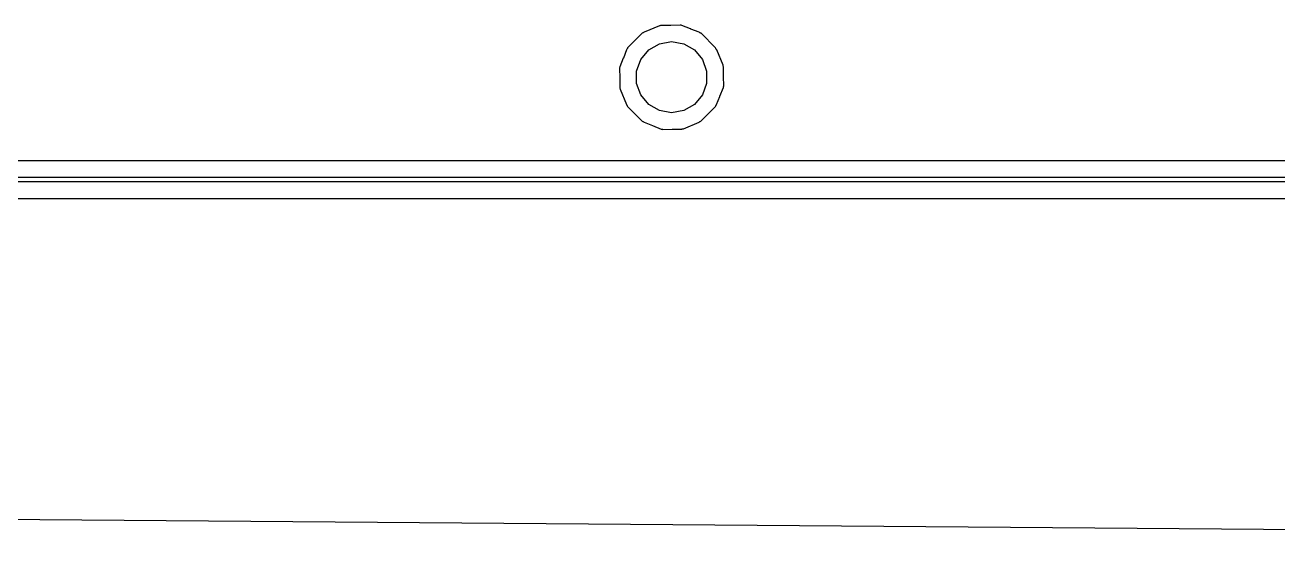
# Model space of a CAD drawing. Extents: x 63 to 223, y -147 to -32.
# Drawn here: x 112.04 to 150.88, y -147.32 to -131.1 of the extents above; entities that cross this region are included whole.
import ezdxf

# ---------------------------------------------------------------- set-up
doc = ezdxf.new("R2010")
doc.units = 0
doc.header["$MEASUREMENT"] = 0
doc.layers.add('BLACK', color=7, linetype='CONTINUOUS')

msp = doc.modelspace()

# ---------------------------------------------------------------- linework, layer by layer
at = {"layer": 'Black'}
for p, q in [((131.706, -131.118), (131.229, -131.316)), ((131.713, -131.118), (131.706, -131.118)), ((131.714, -131.118), (131.713, -131.118)), ((131.713, -131.118), (131.713, -131.118)), ((131.735, -131.113), (131.714, -131.118)), ((131.756, -131.109), (131.735, -131.113)), ((131.757, -131.109), (131.756, -131.109)), ((131.756, -131.109), (131.756, -131.109)), ((131.762, -131.107), (131.757, -131.109)), ((132.052, -131.107), (131.762, -131.107)), ((132.054, -131.107), (132.052, -131.107)), ((132.057, -131.107), (132.054, -131.107)), ((132.347, -131.097), (132.057, -131.107)), ((132.352, -131.099), (132.347, -131.097)), ((132.353, -131.1), (132.352, -131.099)), ((132.352, -131.099), (132.352, -131.099)), ((132.374, -131.103), (132.353, -131.1)), ((132.395, -131.107), (132.374, -131.103)), ((132.396, -131.107), (132.395, -131.107)), ((132.401, -131.107), (132.396, -131.107)), ((132.396, -131.107), (132.396, -131.107)), ((132.67, -131.219), (132.401, -131.107)), ((132.672, -131.219), (132.67, -131.219)), ((132.674, -131.22), (132.672, -131.219)), ((132.932, -131.318), (132.674, -131.22)), ((131.17, -131.351), (130.718, -131.803)), ((131.189, -131.343), (131.17, -131.351)), ((131.194, -131.34), (131.189, -131.343)), ((131.2, -131.338), (131.194, -131.34)), ((131.213, -131.328), (131.2, -131.338)), ((131.226, -131.32), (131.213, -131.328)), ((131.229, -131.316), (131.226, -131.32)), ((131.37, -131.869), (131.702, -131.677)), ((131.702, -131.677), (132.08, -131.611)), ((132.08, -131.611), (132.458, -131.677)), ((132.458, -131.677), (132.79, -131.869)), ((132.934, -131.32), (132.932, -131.318)), ((132.947, -131.329), (132.934, -131.32)), ((132.96, -131.339), (132.947, -131.329)), ((132.966, -131.341), (132.96, -131.339)), ((132.971, -131.344), (132.966, -131.341)), ((132.992, -131.353), (132.971, -131.344)), ((133.444, -131.805), (132.992, -131.353)), ((130.683, -131.863), (130.585, -132.121)), ((130.685, -131.861), (130.683, -131.863)), ((130.694, -131.848), (130.685, -131.861)), ((130.704, -131.835), (130.694, -131.848)), ((130.706, -131.829), (130.704, -131.835)), ((130.709, -131.824), (130.706, -131.829)), ((130.718, -131.803), (130.709, -131.824)), ((131.124, -132.163), (131.37, -131.869)), ((132.79, -131.869), (133.036, -132.163)), ((133.452, -131.824), (133.444, -131.805)), ((133.455, -131.829), (133.452, -131.824)), ((133.457, -131.835), (133.455, -131.829)), ((133.467, -131.848), (133.457, -131.835)), ((133.475, -131.861), (133.467, -131.848)), ((133.479, -131.864), (133.475, -131.861)), ((133.677, -132.341), (133.479, -131.864)), ((130.464, -132.443), (130.462, -132.448)), ((130.462, -132.448), (130.472, -132.738)), ((130.465, -132.442), (130.464, -132.443)), ((130.464, -132.443), (130.464, -132.443)), ((130.468, -132.421), (130.465, -132.442)), ((130.472, -132.4), (130.468, -132.421)), ((130.584, -132.125), (130.472, -132.394)), ((130.472, -132.394), (130.472, -132.399)), ((130.472, -132.399), (130.472, -132.399)), ((130.472, -132.399), (130.472, -132.4)), ((130.585, -132.121), (130.584, -132.123)), ((130.584, -132.123), (130.584, -132.125)), ((130.993, -132.523), (131.124, -132.163)), ((133.036, -132.163), (133.167, -132.523)), ((133.677, -132.348), (133.677, -132.341)), ((133.677, -132.349), (133.677, -132.348)), ((133.677, -132.348), (133.677, -132.348)), ((133.682, -132.37), (133.677, -132.349)), ((133.686, -132.391), (133.682, -132.37)), ((133.686, -132.392), (133.686, -132.391)), ((133.686, -132.391), (133.686, -132.391)), ((133.688, -132.397), (133.686, -132.392)), ((133.688, -132.687), (133.688, -132.397)), ((130.472, -132.738), (130.472, -132.74)), ((130.472, -132.74), (130.472, -132.743)), ((130.472, -132.743), (130.472, -133.033)), ((130.993, -132.907), (130.993, -132.523)), ((133.167, -132.523), (133.167, -132.907)), ((133.688, -132.689), (133.688, -132.687)), ((133.688, -132.692), (133.688, -132.689)), ((133.698, -132.982), (133.688, -132.692)), ((130.472, -133.033), (130.474, -133.038)), ((130.474, -133.038), (130.474, -133.039)), ((130.474, -133.039), (130.474, -133.039)), ((130.474, -133.039), (130.478, -133.06)), ((130.478, -133.06), (130.483, -133.081)), ((130.483, -133.081), (130.483, -133.082)), ((130.483, -133.082), (130.483, -133.082)), ((130.483, -133.082), (130.483, -133.089)), ((130.483, -133.089), (130.681, -133.566)), ((131.124, -133.267), (130.993, -132.907)), ((133.167, -132.907), (133.036, -133.267)), ((133.576, -133.305), (133.688, -133.036)), ((133.688, -133.03), (133.692, -133.009)), ((133.688, -133.031), (133.688, -133.03)), ((133.688, -133.036), (133.688, -133.031)), ((133.688, -133.031), (133.688, -133.031)), ((133.692, -133.009), (133.695, -132.988)), ((133.695, -132.988), (133.696, -132.987)), ((133.696, -132.987), (133.698, -132.982)), ((133.696, -132.987), (133.696, -132.987)), ((130.681, -133.566), (130.685, -133.569)), ((130.685, -133.569), (130.693, -133.582)), ((130.693, -133.582), (130.703, -133.595)), ((130.703, -133.595), (130.705, -133.601)), ((130.705, -133.601), (130.708, -133.606)), ((130.708, -133.606), (130.716, -133.625)), ((131.37, -133.561), (131.124, -133.267)), ((131.702, -133.753), (131.37, -133.561)), ((132.79, -133.561), (132.458, -133.753)), ((133.036, -133.267), (132.79, -133.561)), ((133.442, -133.627), (133.451, -133.606)), ((133.451, -133.606), (133.454, -133.601)), ((133.454, -133.601), (133.456, -133.595)), ((133.456, -133.595), (133.466, -133.582)), ((133.466, -133.582), (133.475, -133.569)), ((133.475, -133.569), (133.477, -133.567)), ((133.477, -133.567), (133.575, -133.309)), ((133.575, -133.309), (133.576, -133.307)), ((133.576, -133.307), (133.576, -133.305)), ((130.716, -133.625), (131.168, -134.077)), ((132.08, -133.819), (131.702, -133.753)), ((132.458, -133.753), (132.08, -133.819)), ((132.99, -134.079), (133.442, -133.627)), ((131.168, -134.077), (131.189, -134.086)), ((131.189, -134.086), (131.194, -134.089)), ((131.194, -134.089), (131.2, -134.091)), ((131.2, -134.091), (131.213, -134.101)), ((131.213, -134.101), (131.226, -134.11)), ((131.226, -134.11), (131.228, -134.112)), ((131.228, -134.112), (131.486, -134.21)), ((131.486, -134.21), (131.488, -134.211)), ((131.488, -134.211), (131.49, -134.211)), ((131.49, -134.211), (131.759, -134.323)), ((131.759, -134.323), (131.764, -134.323)), ((131.764, -134.323), (131.764, -134.323)), ((131.764, -134.323), (131.765, -134.323)), ((131.765, -134.323), (131.786, -134.327)), ((131.786, -134.327), (131.807, -134.33)), ((131.807, -134.33), (131.808, -134.331)), ((131.808, -134.331), (131.808, -134.331)), ((131.808, -134.331), (131.813, -134.333)), ((131.813, -134.333), (132.103, -134.323)), ((132.103, -134.323), (132.106, -134.323)), ((132.106, -134.323), (132.108, -134.323)), ((132.108, -134.323), (132.398, -134.323)), ((132.398, -134.323), (132.403, -134.321)), ((132.403, -134.321), (132.404, -134.321)), ((132.404, -134.321), (132.425, -134.317)), ((132.404, -134.321), (132.404, -134.321)), ((132.425, -134.317), (132.446, -134.312)), ((132.446, -134.312), (132.447, -134.312)), ((132.447, -134.312), (132.447, -134.312)), ((132.447, -134.312), (132.454, -134.312)), ((132.454, -134.312), (132.931, -134.114)), ((132.931, -134.114), (132.934, -134.11)), ((132.934, -134.11), (132.947, -134.102)), ((132.947, -134.102), (132.96, -134.092)), ((132.96, -134.092), (132.966, -134.09)), ((132.966, -134.09), (132.971, -134.087)), ((132.971, -134.087), (132.99, -134.079)), ((176.517, -135.307), (72.4599, -135.307)), ((101.6, -135.815), (172.085, -135.815)), ((172.085, -135.965), (101.6, -135.965)), ((72.4025, -136.473), (176.362, -136.473)), ((222.123, -147.319), (63.6252, -146.051))]:
    msp.add_line(p, q, dxfattribs=at)

doc.saveas('drawing.dxf')
